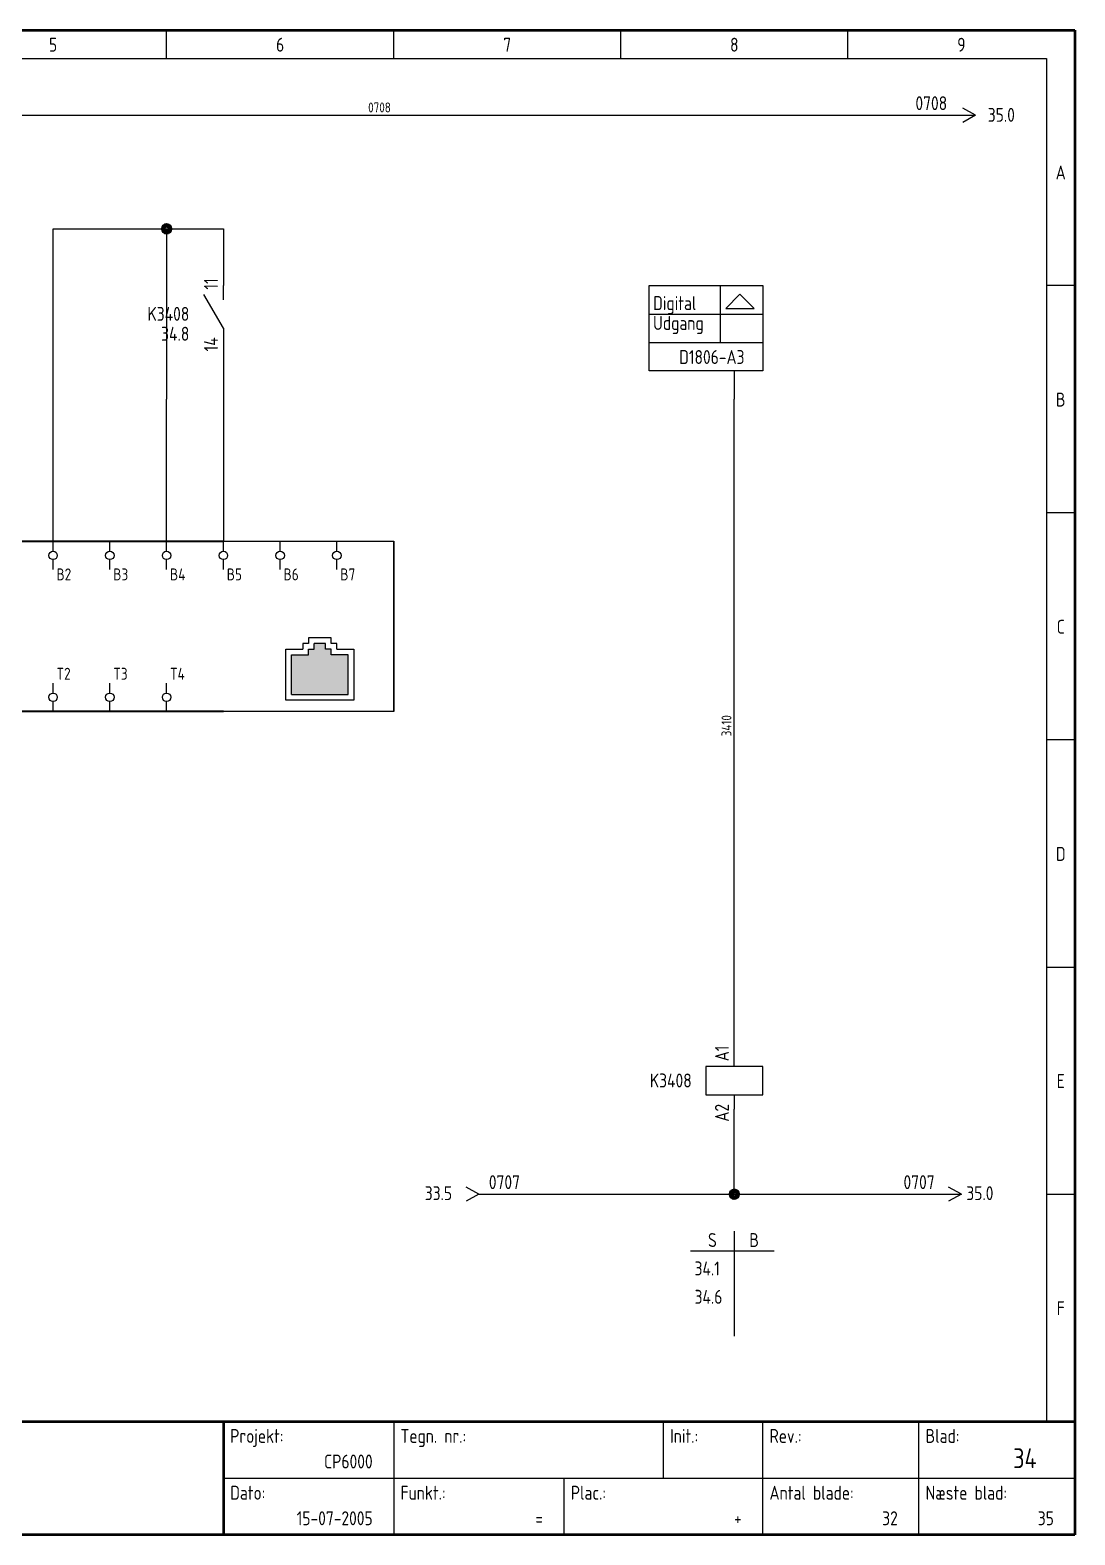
# Model space of a CAD drawing. Header units: millimetres. Extents: x 10 to 410, y 15 to 280.
# Drawn here: x 226 to 410, y 15 to 280 of the extents above; entities that cross this region are included whole.
import ezdxf
from ezdxf.enums import TextEntityAlignment as Align

# ---------------------------------------------------------------- set-up
doc = ezdxf.new("R2010")
doc.units = ezdxf.units.MM
doc.linetypes.add('Caddy_Solid', pattern=[0])
doc.layers.add('2', color=7, linetype='Continuous')
doc.styles.add('Caddy_Vectorfont1p', font='isocp___.ttf', dxfattribs={"width": 0.9})

# ---------------------------------------------------------------- blocks, each defined once
blk = doc.blocks.new('Blk1')
at = {"linetype": 'Caddy_Solid', "lineweight": 50}
for p, q in [((10, 280), (410, 280)), ((410, 280), (410, 15)), ((10, 35), (410, 35)), ((260, 35), (260, 15)), ((410, 15), (10, 15))]:
    blk.add_line(p, q, dxfattribs=at)
at = {"linetype": 'Caddy_Solid', "lineweight": 25}
for p, q in [((250, 275), (250, 280)), ((290, 275), (290, 280)), ((330, 275), (330, 280)), ((370, 275), (370, 280)), ((15, 275), (405, 275)), ((405, 275), (405, 35)), ((410, 235), (405, 235)), ((410, 195), (405, 195)), ((410, 155), (405, 155)), ((405, 115), (410, 115)), ((405, 75), (410, 75)), ((290, 35), (290, 15)), ((337.5, 25), (337.5, 35)), ((355, 25), (355, 35)), ((382.5, 25), (382.5, 35)), ((405, 35), (410, 35)), ((260, 25), (410, 25)), ((320, 25), (320, 15)), ((355, 15), (355, 25)), ((382.5, 15), (382.5, 25))]:
    blk.add_line(p, q, dxfattribs=at)
at = {"lineweight": 25, "style": 'Caddy_Vectorfont1p', "width": 0.9}
for s, p in [('5', (230, 276.2)), ('6', (270, 276.2)), ('7', (310, 276.2)), ('8', (350, 276.2)), ('9', (390, 276.2)), ('A', (407.5, 253.7)), ('B', (407.5, 213.7)), ('C', (407.5, 173.7)), ('D', (407.5, 133.7)), ('E', (407.5, 93.7)), ('F', (407.5, 53.7))]:
    blk.add_text(s, height=2.45, dxfattribs=at).set_placement(p, align=Align.CENTER)
for s, p in [('Projekt:', (261.2, 31.2)), ('Tegn. nr.:', (291.2, 31.2)), ('Init.:', (338.7, 31.2)), ('Rev.:', (356.2, 31.2)), ('Blad:', (383.7, 31.2)), ('Dato:', (261.2, 21.2)), ('Funkt.:', (291.2, 21.2)), ('Plac.:', (321.2, 21.2)), ('Antal blade:', (356.2, 21.2)), ('Næste blad:', (383.7, 21.2))]:
    blk.add_text(s, height=2.45, dxfattribs=at).set_placement(p)
for s, p in [('CP6000', (286.3, 26.7)), ('15-07-2005', (286.3, 16.7)), ('32', (378.8, 16.7)), ('35', (406.3, 16.7)), ('=', (316.3, 16.7)), ('+', (351.3, 16.7))]:
    blk.add_text(s, height=2.45, dxfattribs=at).set_placement(p, align=Align.RIGHT)
at = {"lineweight": 35, "style": 'Caddy_Vectorfont1p', "width": 0.9}
blk.add_text('34', height=3.5, dxfattribs=at).set_placement((403.25, 26.75), align=Align.RIGHT)
blk = doc.blocks.new('Blk2')
at = {"linetype": 'Caddy_Solid', "lineweight": 25}
for p, q in [((390, 265), (392.5, 265)), ((392.5, 265), (390.25, 266.25)), ((392.5, 265), (390.25, 263.75))]:
    blk.add_line(p, q, dxfattribs=at)
at = {"lineweight": 25, "style": 'Caddy_Vectorfont1p', "width": 0.9}
blk.add_attdef('$TAG160010', text='', height=2.45, dxfattribs=at).set_placement((387.5, 265.9), align=Align.RIGHT)
blk.add_attdef('$TAG160500', (394.65, 263.85), '', height=2.45, dxfattribs=at)
blk = doc.blocks.new('Blk12')
at = {"linetype": 'Caddy_Solid', "lineweight": 25}
for p, q in [((230, 188.25), (230, 190)), ((230, 185), (230, 186.75))]:
    blk.add_line(p, q, dxfattribs=at)
blk.add_circle((230, 187.5), 0.75, dxfattribs=at)
at = {"lineweight": 25, "style": 'Caddy_Vectorfont1p', "width": 0.9, "flags": 1}
blk.add_attdef('$TAG160410', (232.6, 189.2), '', height=2.45, rotation=90, dxfattribs=at)
at = {"layer": '2', "lineweight": 25, "style": 'Caddy_Vectorfont1p', "width": 0.9, "flags": 1}
blk.add_attdef('$TAG160400', (229.1, 189.2), '', height=2.45, rotation=90, dxfattribs=at)
for tag, p in [('$TAG140020', (225.05, 193.3)), ('$TAG140050', (225.05, 189.8)), ('$TAG160010', (225.05, 186.3)), ('$TAG160030', (225.05, 182.8)), ('$TAG160040', (225.05, 177.8))]:
    blk.add_attdef(tag, text='', height=2.45, dxfattribs=at).set_placement(p, align=Align.RIGHT)
blk = doc.blocks.new('Blk13')
at = {"linetype": 'Caddy_Solid', "lineweight": 25}
for p, q in [((240, 188.25), (240, 190)), ((240, 185), (240, 186.75))]:
    blk.add_line(p, q, dxfattribs=at)
blk.add_circle((240, 187.5), 0.75, dxfattribs=at)
at = {"lineweight": 25, "style": 'Caddy_Vectorfont1p', "width": 0.9, "flags": 1}
blk.add_attdef('$TAG160410', (242.6, 189.2), '', height=2.45, rotation=90, dxfattribs=at)
at = {"layer": '2', "lineweight": 25, "style": 'Caddy_Vectorfont1p', "width": 0.9, "flags": 1}
blk.add_attdef('$TAG160400', (239.1, 189.2), '', height=2.45, rotation=90, dxfattribs=at)
for tag, p in [('$TAG140020', (235.05, 193.3)), ('$TAG140050', (235.05, 189.8)), ('$TAG160010', (235.05, 186.3)), ('$TAG160030', (235.05, 182.8)), ('$TAG160040', (235.05, 177.8))]:
    blk.add_attdef(tag, text='', height=2.45, dxfattribs=at).set_placement(p, align=Align.RIGHT)
blk = doc.blocks.new('Blk14')
at = {"linetype": 'Caddy_Solid', "lineweight": 25}
for p, q in [((250, 188.25), (250, 190)), ((250, 185), (250, 186.75))]:
    blk.add_line(p, q, dxfattribs=at)
blk.add_circle((250, 187.5), 0.75, dxfattribs=at)
at = {"lineweight": 25, "style": 'Caddy_Vectorfont1p', "width": 0.9, "flags": 1}
blk.add_attdef('$TAG160410', (252.6, 189.2), '', height=2.45, rotation=90, dxfattribs=at)
at = {"layer": '2', "lineweight": 25, "style": 'Caddy_Vectorfont1p', "width": 0.9, "flags": 1}
blk.add_attdef('$TAG160400', (249.1, 189.2), '', height=2.45, rotation=90, dxfattribs=at)
for tag, p in [('$TAG140020', (245.05, 193.3)), ('$TAG140050', (245.05, 189.8)), ('$TAG160010', (245.05, 186.3)), ('$TAG160030', (245.05, 182.8)), ('$TAG160040', (245.05, 177.8))]:
    blk.add_attdef(tag, text='', height=2.45, dxfattribs=at).set_placement(p, align=Align.RIGHT)
blk = doc.blocks.new('Blk15')
at = {"linetype": 'Caddy_Solid', "lineweight": 25}
for p, q in [((260, 188.25), (260, 190)), ((260, 185), (260, 186.75))]:
    blk.add_line(p, q, dxfattribs=at)
blk.add_circle((260, 187.5), 0.75, dxfattribs=at)
at = {"lineweight": 25, "style": 'Caddy_Vectorfont1p', "width": 0.9, "flags": 1}
blk.add_attdef('$TAG160410', (262.6, 189.2), '', height=2.45, rotation=90, dxfattribs=at)
at = {"layer": '2', "lineweight": 25, "style": 'Caddy_Vectorfont1p', "width": 0.9, "flags": 1}
blk.add_attdef('$TAG160400', (259.1, 189.2), '', height=2.45, rotation=90, dxfattribs=at)
for tag, p in [('$TAG140020', (255.05, 193.3)), ('$TAG140050', (255.05, 189.8)), ('$TAG160010', (255.05, 186.3)), ('$TAG160030', (255.05, 182.8)), ('$TAG160040', (255.05, 177.8))]:
    blk.add_attdef(tag, text='', height=2.45, dxfattribs=at).set_placement(p, align=Align.RIGHT)
blk = doc.blocks.new('Blk16')
at = {"linetype": 'Caddy_Solid', "lineweight": 25}
for p, q in [((270, 188.25), (270, 190)), ((270, 185), (270, 186.75))]:
    blk.add_line(p, q, dxfattribs=at)
blk.add_circle((270, 187.5), 0.75, dxfattribs=at)
at = {"lineweight": 25, "style": 'Caddy_Vectorfont1p', "width": 0.9, "flags": 1}
blk.add_attdef('$TAG160410', (272.6, 189.2), '', height=2.45, rotation=90, dxfattribs=at)
at = {"layer": '2', "lineweight": 25, "style": 'Caddy_Vectorfont1p', "width": 0.9, "flags": 1}
blk.add_attdef('$TAG160400', (269.1, 189.2), '', height=2.45, rotation=90, dxfattribs=at)
for tag, p in [('$TAG140020', (265.05, 193.3)), ('$TAG140050', (265.05, 189.8)), ('$TAG160010', (265.05, 186.3)), ('$TAG160030', (265.05, 182.8)), ('$TAG160040', (265.05, 177.8))]:
    blk.add_attdef(tag, text='', height=2.45, dxfattribs=at).set_placement(p, align=Align.RIGHT)
blk = doc.blocks.new('Blk17')
at = {"linetype": 'Caddy_Solid', "lineweight": 25}
for p, q in [((280, 188.25), (280, 190)), ((280, 185), (280, 186.75))]:
    blk.add_line(p, q, dxfattribs=at)
blk.add_circle((280, 187.5), 0.75, dxfattribs=at)
at = {"lineweight": 25, "style": 'Caddy_Vectorfont1p', "width": 0.9, "flags": 1}
blk.add_attdef('$TAG160410', (282.6, 189.2), '', height=2.45, rotation=90, dxfattribs=at)
at = {"layer": '2', "lineweight": 25, "style": 'Caddy_Vectorfont1p', "width": 0.9, "flags": 1}
blk.add_attdef('$TAG160400', (279.1, 189.2), '', height=2.45, rotation=90, dxfattribs=at)
for tag, p in [('$TAG140020', (275.05, 193.3)), ('$TAG140050', (275.05, 189.8)), ('$TAG160010', (275.05, 186.3)), ('$TAG160030', (275.05, 182.8)), ('$TAG160040', (275.05, 177.8))]:
    blk.add_attdef(tag, text='', height=2.45, dxfattribs=at).set_placement(p, align=Align.RIGHT)
blk = doc.blocks.new('Blk19')
at = {"linetype": 'Caddy_Solid', "lineweight": 25}
for p, q in [((230, 163.25), (230, 165)), ((230, 160), (230, 161.75))]:
    blk.add_line(p, q, dxfattribs=at)
blk.add_circle((230, 162.5), 0.75, dxfattribs=at)
at = {"lineweight": 25, "style": 'Caddy_Vectorfont1p', "width": 0.9, "flags": 1}
blk.add_attdef('$TAG160410', (232.6, 164.2), '', height=2.45, rotation=90, dxfattribs=at)
at = {"layer": '2', "lineweight": 25, "style": 'Caddy_Vectorfont1p', "width": 0.9, "flags": 1}
blk.add_attdef('$TAG160400', (229.1, 164.2), '', height=2.45, rotation=90, dxfattribs=at)
for tag, p in [('$TAG140020', (225.05, 168.3)), ('$TAG140050', (225.05, 164.8)), ('$TAG160010', (225.05, 161.3)), ('$TAG160030', (225.05, 157.8)), ('$TAG160040', (225.05, 152.8))]:
    blk.add_attdef(tag, text='', height=2.45, dxfattribs=at).set_placement(p, align=Align.RIGHT)
blk = doc.blocks.new('Blk20')
at = {"linetype": 'Caddy_Solid', "lineweight": 25}
for p, q in [((240, 163.25), (240, 165)), ((240, 160), (240, 161.75))]:
    blk.add_line(p, q, dxfattribs=at)
blk.add_circle((240, 162.5), 0.75, dxfattribs=at)
at = {"lineweight": 25, "style": 'Caddy_Vectorfont1p', "width": 0.9, "flags": 1}
blk.add_attdef('$TAG160410', (242.6, 164.2), '', height=2.45, rotation=90, dxfattribs=at)
at = {"layer": '2', "lineweight": 25, "style": 'Caddy_Vectorfont1p', "width": 0.9, "flags": 1}
blk.add_attdef('$TAG160400', (239.1, 164.2), '', height=2.45, rotation=90, dxfattribs=at)
for tag, p in [('$TAG140020', (235.05, 168.3)), ('$TAG140050', (235.05, 164.8)), ('$TAG160010', (235.05, 161.3)), ('$TAG160030', (235.05, 157.8)), ('$TAG160040', (235.05, 152.8))]:
    blk.add_attdef(tag, text='', height=2.45, dxfattribs=at).set_placement(p, align=Align.RIGHT)
blk = doc.blocks.new('Blk21')
at = {"linetype": 'Caddy_Solid', "lineweight": 25}
for p, q in [((250, 163.25), (250, 165)), ((250, 160), (250, 161.75))]:
    blk.add_line(p, q, dxfattribs=at)
blk.add_circle((250, 162.5), 0.75, dxfattribs=at)
at = {"lineweight": 25, "style": 'Caddy_Vectorfont1p', "width": 0.9, "flags": 1}
blk.add_attdef('$TAG160410', (252.6, 164.2), '', height=2.45, rotation=90, dxfattribs=at)
at = {"layer": '2', "lineweight": 25, "style": 'Caddy_Vectorfont1p', "width": 0.9, "flags": 1}
blk.add_attdef('$TAG160400', (249.1, 164.2), '', height=2.45, rotation=90, dxfattribs=at)
for tag, p in [('$TAG140020', (245.05, 168.3)), ('$TAG140050', (245.05, 164.8)), ('$TAG160010', (245.05, 161.3)), ('$TAG160030', (245.05, 157.8)), ('$TAG160040', (245.05, 152.8))]:
    blk.add_attdef(tag, text='', height=2.45, dxfattribs=at).set_placement(p, align=Align.RIGHT)
blk = doc.blocks.new('Blk37')
blk.add_hatch(color=256).paths.add_polyline_path([(282, 163), (272, 163), (272, 170), (275, 170), (275, 171), (276, 171), (276, 172), (278, 172), (278, 171), (279, 171), (279, 170), (282, 170)])
at = {"linetype": 'Caddy_Solid', "lineweight": 25}
for p, q in [((279, 173), (275, 173)), ((275, 173), (275, 172)), ((279, 172), (279, 173)), ((271, 162), (271, 171)), ((271, 171), (274, 171)), ((272, 163), (272, 170)), ((272, 170), (275, 170)), ((275, 172), (274, 172)), ((274, 172), (274, 171)), ((275, 170), (275, 171)), ((275, 171), (276, 171)), ((276, 171), (276, 172)), ((278, 172), (276, 172)), ((278, 171), (278, 172)), ((279, 171), (278, 171)), ((280, 172), (279, 172)), ((279, 170), (279, 171)), ((282, 170), (279, 170)), ((280, 171), (280, 172)), ((280, 171), (283, 171)), ((282, 163), (282, 170)), ((283, 171), (283, 162)), ((283, 162), (271, 162)), ((272, 163), (282, 163))]:
    blk.add_line(p, q, dxfattribs=at)
blk = doc.blocks.new('Blk40')
at = {"linetype": 'Caddy_Solid', "lineweight": 25}
for p, q in [((350, 97.5), (350, 100)), ((355, 97.5), (345, 97.5)), ((345, 97.5), (345, 92.5)), ((355, 92.5), (355, 97.5)), ((345, 92.5), (355, 92.5)), ((350, 92.5), (350, 90))]:
    blk.add_line(p, q, dxfattribs=at)
at = {"lineweight": 25, "style": 'Caddy_Vectorfont1p', "width": 0.9}
blk.add_attdef('$TAG175000_00', (349.05, 98.4), '', height=2.45, rotation=90, dxfattribs=at)
for tag, p in [('$TAG160010', (342.5, 93.8)), ('$TAG160030', (342.5, 90.3))]:
    blk.add_attdef(tag, text='', height=2.45, dxfattribs=at).set_placement(p, align=Align.RIGHT)
blk.add_attdef('$TAG175000_01', text='', height=2.45, rotation=90, dxfattribs=at).set_placement((349.05, 90.9), align=Align.RIGHT)
at = {"lineweight": 25, "style": 'Caddy_Vectorfont1p', "width": 0.9, "flags": 1}
blk.add_attdef('$TAG160040', text='', height=2.45, dxfattribs=at).set_placement((342.5, 86.8), align=Align.RIGHT)
blk = doc.blocks.new('Blk41')
at = {"linetype": 'Caddy_Solid', "lineweight": 25}
for q in [(302.75, 76.25), (302.75, 73.75)]:
    blk.add_line((305, 75), q, dxfattribs=at)
at = {"lineweight": 25, "style": 'Caddy_Vectorfont1p', "width": 0.9, "flags": 1}
for tag, p in [('$TAG140020', (306.76, 82.9)), ('$TAG140050', (306.76, 79.4))]:
    blk.add_attdef(tag, p, '', height=2.45, dxfattribs=at)
at = {"lineweight": 25, "style": 'Caddy_Vectorfont1p', "width": 0.9}
blk.add_attdef('$TAG160010', (306.76, 75.9), '', height=2.45, dxfattribs=at)
blk.add_attdef('$TAG160500', text='', height=2.45, dxfattribs=at).set_placement((300.29, 73.95), align=Align.RIGHT)
blk = doc.blocks.new('Blk42')
at = {"linetype": 'Caddy_Solid', "lineweight": 25}
for q in [(387.75, 76.25), (387.75, 73.75)]:
    blk.add_line((390, 75), q, dxfattribs=at)
at = {"lineweight": 25, "style": 'Caddy_Vectorfont1p', "width": 0.9, "flags": 1}
for tag, p in [('$TAG140020', (385.29, 82.9)), ('$TAG140050', (385.29, 79.4))]:
    blk.add_attdef(tag, text='', height=2.45, dxfattribs=at).set_placement(p, align=Align.RIGHT)
at = {"lineweight": 25, "style": 'Caddy_Vectorfont1p', "width": 0.9}
blk.add_attdef('$TAG160010', text='', height=2.45, dxfattribs=at).set_placement((385.29, 75.9), align=Align.RIGHT)
blk.add_attdef('$TAG160500', (390.87, 73.95), '', height=2.45, dxfattribs=at)
blk = doc.blocks.new('Blk44')
at = {"linetype": 'Caddy_Solid', "lineweight": 25}
for p, q in [((335, 235), (355, 235)), ((335, 220), (335, 235)), ((355, 235), (355, 220)), ((355, 220), (335, 220))]:
    blk.add_line(p, q, dxfattribs=at)
blk = doc.blocks.new('Blk43')
at = {"linetype": 'Caddy_Solid', "lineweight": 25}
for p, q in [((347.5, 235), (347.5, 225)), ((351, 233.5), (348.5, 231)), ((353.5, 231), (351, 233.5)), ((348.5, 231), (353.5, 231)), ((335, 230), (355, 230)), ((335, 225), (355, 225)), ((350, 220), (350, 215))]:
    blk.add_line(p, q, dxfattribs=at)
blk.add_blockref('Blk44', (0, 0, 1))
at = {"lineweight": 25, "style": 'Caddy_Vectorfont1p', "width": 0.9}
for s, p in [('Digital', (335.7, 230.7)), ('Udgang', (335.7, 227.2))]:
    blk.add_text(s, height=2.45, dxfattribs=at).set_placement(p)
at = {"lineweight": 25, "style": 'Caddy_Vectorfont1p', "width": 0.9, "flags": 1}
blk.add_attdef('$TAG160010', text='', height=2.45, dxfattribs=at).set_placement((328.46, 225.55), align=Align.RIGHT)
at = {"lineweight": 25, "style": 'Caddy_Vectorfont1p', "width": 0.9}
for tag, p in [('$TAG175100', (351.8, 221.2)), ('$TAG175110', (331.8, 218.7)), ('$TAG175120', (331.8, 215.2)), ('$TAG160500', (328.46, 211.55))]:
    blk.add_attdef(tag, text='', height=2.45, dxfattribs=at).set_placement(p, align=Align.RIGHT)
blk.add_attdef('$TAG175000_00', text='', height=2.45, rotation=90, dxfattribs=at).set_placement((349.05, 215.9), align=Align.RIGHT)
blk = doc.blocks.new('Blk60')
at = {"linetype": 'Caddy_Solid', "lineweight": 25}
for p, q in [((260, 227.5), (256.58, 233.42)), ((260, 232.5), (260, 235)), ((260, 227.5), (260, 225))]:
    blk.add_line(p, q, dxfattribs=at)
at = {"lineweight": 25, "style": 'Caddy_Vectorfont1p', "width": 0.9}
blk.add_attdef('$TAG175000_00', (259.05, 234.3), '', height=2.45, rotation=90, dxfattribs=at)
for tag, p in [('$TAG160010', (254, 228.8)), ('$TAG160500', (254, 225.3))]:
    blk.add_attdef(tag, text='', height=2.45, dxfattribs=at).set_placement(p, align=Align.RIGHT)
blk.add_attdef('$TAG175000_01', text='', height=2.45, rotation=90, dxfattribs=at).set_placement((259.05, 225.9), align=Align.RIGHT)
blk = doc.blocks.new('Blk69')
at = {"linetype": 'Caddy_Solid', "lineweight": 25}
for p, q in [((350, 68.5), (350, 50)), ((342.3, 65), (357, 65))]:
    blk.add_line(p, q, dxfattribs=at)
at = {"lineweight": 25, "style": 'Caddy_Vectorfont1p', "width": 0.9}
for s, p in [('S', (346.15, 65.7)), ('B', (353.5, 65.7))]:
    blk.add_text(s, height=2.45, dxfattribs=at).set_placement(p, align=Align.CENTER)
for s, p in [('34.1', (343, 60.7)), ('34.6', (343, 55.7))]:
    blk.add_text(s, height=2.45, dxfattribs=at).set_placement(p)

msp = doc.modelspace()

# ---------------------------------------------------------------- linework, layer by layer
at = {"linetype": 'Caddy_Solid', "lineweight": 25}
for p, q in [((185, 265), (390, 265)), ((230, 190), (230, 245)), ((230, 245), (250, 245)), ((250, 245), (250, 215)), ((250, 245), (260, 245)), ((260, 245), (260, 235)), ((260, 225), (260, 190)), ((250, 190), (250, 215)), ((350, 100), (350, 215)), ((260, 190), (270, 190)), ((270, 190), (290, 190)), ((290, 160), (290, 190)), ((290, 190), (290, 160)), ((290, 160), (260, 160)), ((350, 75), (350, 90)), ((305, 75), (350, 75)), ((350, 75), (390, 75))]:
    msp.add_line(p, q, dxfattribs=at)
at = {"linetype": 'Caddy_Solid', "lineweight": 35}
for p, q in [((100, 190), (260, 190)), ((260, 160), (100, 160))]:
    msp.add_line(p, q, dxfattribs=at)
at = {"lineweight": 40}
for centre, radius in [((250, 245), 0.8), ((250, 245), 0.6), ((250, 245), 0.4), ((350, 75), 0.8), ((350, 75), 0.6), ((350, 75), 0.4)]:
    msp.add_circle(centre, radius, dxfattribs=at)

# ---------------------------------------------------------------- block references
for name in ['Blk1', 'Blk12', 'Blk13', 'Blk14', 'Blk15', 'Blk16', 'Blk17', 'Blk37', 'Blk19', 'Blk20', 'Blk21', 'Blk69']:
    msp.add_blockref(name, (0, 0, 1))
ref = msp.add_blockref('Blk2', (0, 0, 1))
ref.add_attrib('$TAG160010', '0708', dxfattribs={"lineweight": 25, "height": 2.45, "style": 'Caddy_Vectorfont1p', "width": 0.9}).set_placement((387.5, 265.9), align=Align.RIGHT)
ref.add_attrib('$TAG160500', '35.0', (394.65, 263.85), dxfattribs={"lineweight": 25, "height": 2.45, "style": 'Caddy_Vectorfont1p', "width": 0.9})
ref = msp.add_blockref('Blk60', (0, 0, 1))
ref.add_attrib('$TAG160010', 'K3408', dxfattribs={"lineweight": 25, "height": 2.45, "style": 'Caddy_Vectorfont1p', "width": 0.9}).set_placement((254, 228.8), align=Align.RIGHT)
ref.add_attrib('$TAG160500', '34.8', dxfattribs={"lineweight": 25, "height": 2.45, "style": 'Caddy_Vectorfont1p', "width": 0.9}).set_placement((254, 225.3), align=Align.RIGHT)
ref.add_attrib('$TAG175000_00', '11', (259.05, 234.3), dxfattribs={"lineweight": 25, "height": 2.45, "rotation": 90, "style": 'Caddy_Vectorfont1p', "width": 0.9})
ref.add_attrib('$TAG175000_01', '14', dxfattribs={"lineweight": 25, "height": 2.45, "rotation": 90, "style": 'Caddy_Vectorfont1p', "width": 0.9}).set_placement((259.05, 225.9), align=Align.RIGHT)
ref = msp.add_blockref('Blk43', (0, 0, 1))
ref.add_attrib('$TAG175100', 'D1806-A3', dxfattribs={"lineweight": 25, "height": 2.45, "style": 'Caddy_Vectorfont1p', "width": 0.9}).set_placement((351.8, 221.2), align=Align.RIGHT)
ref = msp.add_blockref('Blk40', (0, 0, 1))
ref.add_attrib('$TAG160010', 'K3408', dxfattribs={"lineweight": 25, "height": 2.45, "style": 'Caddy_Vectorfont1p', "width": 0.9}).set_placement((342.5, 93.8), align=Align.RIGHT)
ref.add_attrib('$TAG175000_00', 'A1', (349.05, 98.4), dxfattribs={"lineweight": 25, "height": 2.45, "rotation": 90, "style": 'Caddy_Vectorfont1p', "width": 0.9})
ref.add_attrib('$TAG175000_01', 'A2', dxfattribs={"lineweight": 25, "height": 2.45, "rotation": 90, "style": 'Caddy_Vectorfont1p', "width": 0.9}).set_placement((349.05, 90.9), align=Align.RIGHT)
ref = msp.add_blockref('Blk41', (0, 0, 1))
ref.add_attrib('$TAG160010', '0707', (306.76, 75.9), dxfattribs={"lineweight": 25, "height": 2.45, "style": 'Caddy_Vectorfont1p', "width": 0.9})
ref.add_attrib('$TAG160500', '33.5', dxfattribs={"lineweight": 25, "height": 2.45, "style": 'Caddy_Vectorfont1p', "width": 0.9}).set_placement((300.29, 73.95), align=Align.RIGHT)
ref = msp.add_blockref('Blk42', (0, 0, 1))
ref.add_attrib('$TAG160010', '0707', dxfattribs={"lineweight": 25, "height": 2.45, "style": 'Caddy_Vectorfont1p', "width": 0.9}).set_placement((385.29, 75.9), align=Align.RIGHT)
ref.add_attrib('$TAG160500', '35.0', (390.87, 73.95), dxfattribs={"lineweight": 25, "height": 2.45, "style": 'Caddy_Vectorfont1p', "width": 0.9})

# ---------------------------------------------------------------- texts
at = {"lineweight": 25, "style": 'Caddy_Vectorfont1p', "width": 0.9}
msp.add_text('0708', height=1.75, dxfattribs=at).set_placement((287.5, 265.5), align=Align.CENTER)
for s, p in [('B2', (230.6, 183.1)), ('B3', (240.6, 183.1)), ('B4', (250.6, 183.1)), ('B5', (260.6, 183.1)), ('B6', (270.6, 183.1)), ('B7', (280.6, 183.1)), ('T2', (230.6, 165.6)), ('T3', (240.6, 165.6)), ('T4', (250.6, 165.6))]:
    msp.add_text(s, height=2.1, dxfattribs=at).set_placement(p)
msp.add_text('3410', height=1.75, rotation=90, dxfattribs=at).set_placement((349.5, 157.5), align=Align.CENTER)

doc.saveas('drawing.dxf')
